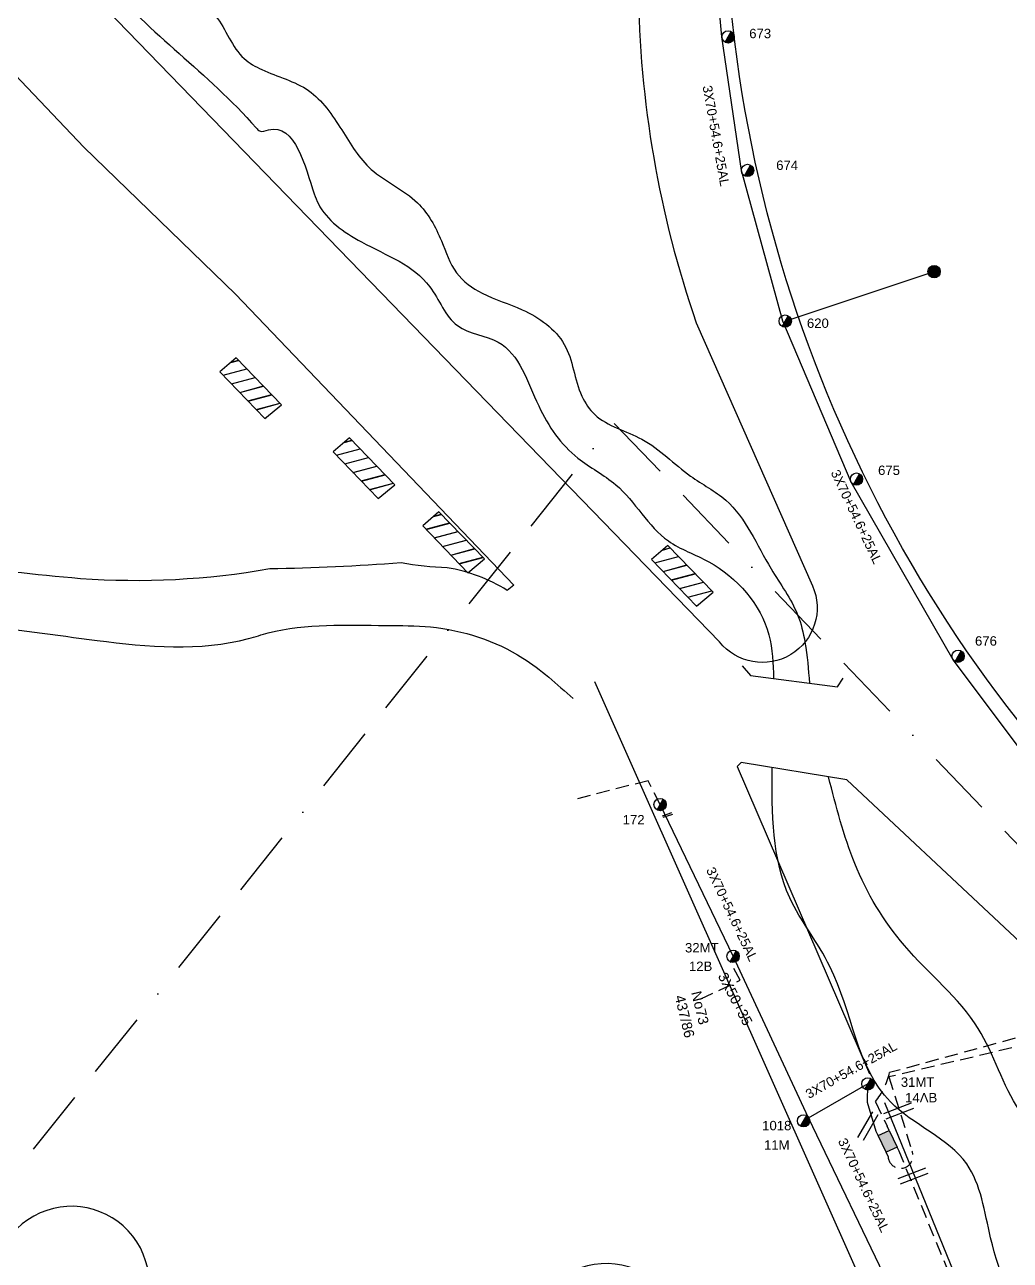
# Model space of a CAD drawing. Header units: millimetres. Extents: x 72 to 3039, y -786 to 786.
# Drawn here: x 1403.7 to 1592.4, y 281 to 517.7 of the extents above; entities that cross this region are included whole.
import ezdxf

# ---------------------------------------------------------------- set-up
doc = ezdxf.new("R2010")
doc.units = ezdxf.units.MM
doc.linetypes.add('BORDER', pattern=[44.45, 12.7, -6.35, 12.7, -6.35, 0, -6.35])
doc.linetypes.add('DASHED', pattern=[19.05, 12.7, -6.35])
for name, color, linetype in [('Link Box 4 Διευθύνσεων', 7, 'Continuous'), ('Άγνωστα', 7, 'Continuous'), ('Επιγραφές - Σχήματα', 7, 'Continuous'), ('Καλώδια ΧΤ   3x150+50AL', 7, 'DASHED'), ('Καλώδια ΧΤ   3x150AL+50CU', 7, 'DASHED'), ('Μηχανική τομή', 7, 'Continuous'), ('Στύλος Ξύλινος', 7, 'Continuous'), ('Στύλος Ξύλινος @ 1', 7, 'Continuous'), ('Στύλος ΦΜ', 7, 'Continuous'), ('Στύλος ΦΜ @ 1', 7, 'Continuous'), ('Συνεστραμμένα ΧΤ   3x70+54.6+25 AL', 7, 'SYN_LINE'), ('Τομή', 7, 'Continuous'), ('Υπόβαθρο ΔΕΗ', 7, 'Continuous')]:
    doc.layers.add(name, color=color, linetype=linetype)
doc.styles.get("Standard").update_dxf_attribs({"font": 'arial.ttf'})
doc.linetypes.add('SYN_LINE', pattern='A,0.5,-0.0001,["/\\/\\/\\/",Standard,S=0.1,R=0,X=0,Y=-0.05],-0.25', length=0.7501)

# ---------------------------------------------------------------- blocks, each defined once
blk = doc.blocks.new('ΥΠΑΡΧΩΝ ΤΣΙΜΕΝΤΕΝΙΟΣ ΣΤΥΛΟΣ')
at = {"layer": 'Στύλος ΦΜ'}
blk.add_hatch(color=7, dxfattribs=at).paths.add_polyline_path([(-1.29, -2.28, 0.574793), (2.62, 0, 0.268822), (1.3, 2.27)])
at = {"layer": 'Στύλος ΦΜ', "color": 7}
blk.add_line((-1.29, -2.28), (1.3, 2.27), dxfattribs=at)
blk.add_circle((0, 0), 2.62, dxfattribs=at)
at = {"layer": 'Στύλος ΦΜ', "flags": 4}
for tag, p in [('ΑΡΙΘΜΟΣ', (-4.68, 8.05)), ('ΤΥΠΟΣ', (-4.91, 3.03))]:
    blk.add_attdef(tag, p, '', height=4, dxfattribs=at)
blk = doc.blocks.new('LINK BOX 4 ΑΝΑΧΩΡΗΣΕΩΝ')
at = {"layer": 'Link Box 4 Διευθύνσεων', "ltscale": 40}
blk.add_hatch(color=256, dxfattribs=at).paths.add_polyline_path([(-3.54, 0), (-3.54, -4.67), (3.54, -4.67), (3.54, 0)])
for p, q in [((-3.54, 0), (-5.33, 0)), ((5.33, 0), (3.54, 0)), ((-3.54, -4.67), (-5.33, -4.67)), ((5.33, -4.67), (3.54, -4.67))]:
    blk.add_line(p, q, dxfattribs=at)
blk.add_lwpolyline([(-3.54, -4.67), (-3.54, 0), (3.54, 0), (3.54, -4.67)], close=True, dxfattribs=at)
blk = doc.blocks.new('ΥΠΑΡΧΩΝ ΞΥΛΙΝΟΣ ΣΤΥΛΟΣ')
at = {"layer": 'Στύλος Ξύλινος'}
h = blk.add_hatch(color=7, dxfattribs=at)
h.paths.add_polyline_path([(-2.62, 0, 0.270008), (-1.29, -2.28), (1.3, 2.27, 0.576266)])
h.paths.add_polyline_path([(-1.29, -2.28, 0.574793), (2.62, 0, 0.268822), (1.3, 2.27)])
at = {"layer": 'Στύλος Ξύλινος', "color": 7}
blk.add_line((-1.29, -2.28), (1.3, 2.27), dxfattribs=at)
blk.add_circle((0, 0), 2.62, dxfattribs=at)
at = {"layer": 'Στύλος Ξύλινος', "flags": 4}
for tag, p in [('ΑΡΙΘΜΟΣ', (-4.91, 8.6)), ('ΤΥΠΟΣ', (-4.85, 3.39))]:
    blk.add_attdef(tag, p, '', height=4, dxfattribs=at)
blk = doc.blocks.new('ΤΟΜΗ')
at = {"layer": 'Τομή', "ltscale": 40}
for p, q in [((-5.68, 0), (5.68, 0)), ((5.68, -2.33), (-5.68, -2.33))]:
    blk.add_line(p, q, dxfattribs=at)
blk = doc.blocks.new('ΜΗΧΑΝΙΚΗ ΤΟΜΗ')
at = {"layer": 'Μηχανική τομή', "ltscale": 40}
for p, q in [((-1.89, 0.78), (1.89, 0.78)), ((1.89, 0), (-1.89, 0))]:
    blk.add_line(p, q, dxfattribs=at)

msp = doc.modelspace()

# ---------------------------------------------------------------- hatches: boundary and pattern name
at = {"layer": 'Υπόβαθρο ΔΕΗ'}
h = msp.add_hatch(dxfattribs=at)
h.set_pattern_fill('JIS_LC_20', color=256, scale=0.1, angle=330, style=0)
h.set_pattern_definition([(15, (-82.6277, 35.9276), (-0.517638, 1.9318517), []), (15, (-82.593, 35.9076), (-0.517638, 1.9318517), [])])
h.paths.add_polyline_path([(1444.16, 453.89), (1441.05, 451.22), (1449.67, 442.25), (1452.87, 444.91)])
h = msp.add_hatch(dxfattribs=at)
h.set_pattern_fill('JIS_LC_20', color=256, scale=0.1, angle=330, style=0)
h.set_pattern_definition([(15, (-60.9397, 20.5976), (-0.517638, 1.9318517), []), (15, (-60.905, 20.5776), (-0.517638, 1.9318517), [])])
h.paths.add_polyline_path([(1465.85, 438.56), (1462.74, 435.89), (1471.36, 426.92), (1474.56, 429.58)])
h = msp.add_hatch(dxfattribs=at)
h.set_pattern_fill('JIS_LC_20', color=256, scale=0.1, angle=330, style=0)
h.set_pattern_definition([(15, (-43.802, 6.417), (-0.517638, 1.9318517), []), (15, (-43.7675, 6.397), (-0.517638, 1.9318517), [])])
h.paths.add_polyline_path([(1482.99, 424.38), (1479.87, 421.71), (1488.5, 412.74), (1491.7, 415.4)])
h = msp.add_hatch(dxfattribs=at)
h.set_pattern_fill('JIS_LC_20', color=256, scale=0.1, angle=330, style=0)
h.paths.add_polyline_path([(1526.79, 417.96), (1523.68, 415.29), (1532.3, 406.32), (1535.5, 408.99)])

# ---------------------------------------------------------------- linework, layer by layer
at = {"layer": 'Άγνωστα', "color": 2}
msp.add_lwpolyline([(1549.27, 460.94), (1577.78, 470.4)], dxfattribs=at)
at = {"layer": 'Άγνωστα', "color": 85, "linetype": 'DASHED', "ltscale": 0.2}
for points in [[(1525.31, 368.33), (1523.02, 372.89), (1508.81, 369.27)], [(1533.1, 331.09), (1540.64, 334.67), (1538.72, 338.24)]]:
    msp.add_lwpolyline(points, dxfattribs=at)
at = {"layer": 'Άγνωστα', "color": 6, "linetype": 'DASHED', "ltscale": 0.2}
msp.add_lwpolyline([(1640.08, 336.24), (1639.08, 333.81), (1658.04, 317.99), (1642.49, 298.57), (1611.19, 326.13), (1569.11, 316.15), (1573.55, 301.97, -1.192804), (1568.97, 300.92, -2.694576)], format="xyb", dxfattribs=at)
at = {"layer": 'Καλώδια ΧΤ   3x150+50AL', "color": 27, "ltscale": 0.2}
msp.add_lwpolyline([(1649.29, 338.26), (1653.37, 331.35, -0.461332), (1648.64, 324.33), (1656.87, 317.65), (1642.18, 300.26), (1611.89, 327.08, 0.305179), (1608, 327.6), (1569.27, 316.98, -0.099638), (1566.54, 311.36), (1568.78, 306.74)], format="xyb", dxfattribs=at)
at = {"layer": 'Καλώδια ΧΤ   3x150AL+50CU', "color": 85, "ltscale": 0.2}
msp.add_lwpolyline([(1550.47, 127.27, 0.167498), (1548.62, 129.54), (1546.56, 129.9), (1546.53, 132.78), (1549.32, 132.66), (1553.53, 130.94), (1556.34, 130.84), (1557.61, 130.84), (1612.23, 123.49, 0.418036), (1626.16, 134.26, -0.105438), (1628.31, 140.51, -0.435561), (1630.56, 144.15), (1634.08, 146.19), (1633.81, 147.59, 0.651096), (1631.18, 155.18), (1571.08, 301.93)], format="xyb", dxfattribs=at)
at = {"layer": 'Συνεστραμμένα ΧΤ   3x70+54.6+25 AL', "color": 2, "ltscale": 20}
msp.add_lwpolyline([(1607.14, 361.74), (1581.43, 396.03), (1561.9, 430.07), (1548.79, 460.94), (1540.89, 489.8), (1537.15, 515.37), (1535.28, 535.85), (1534.12, 565.03), (1536.11, 586.78), (1541.27, 612.05), (1527.02, 622.19)], dxfattribs=at)
at = {"layer": 'Συνεστραμμένα ΧΤ   3x70+54.6+25 AL', "color": 85, "ltscale": 20}
msp.add_lwpolyline([(1583.4, 242.65), (1569.78, 275), (1553.72, 308.33), (1539.3, 339.26), (1525.31, 368.33)], dxfattribs=at)
at = {"layer": 'Συνεστραμμένα ΧΤ   3x70+54.6+25 AL', "color": 85, "ltscale": 15}
msp.add_lwpolyline([(1566.68, 305.73), (1565, 311.27), (1565.11, 314.82), (1552.8, 307.75)], dxfattribs=at)
at = {"layer": 'Υπόβαθρο ΔΕΗ'}
msp.add_lwpolyline([(1436.96, 583.1), (1521.14, 524.84, 0.080782), (1532.23, 460.63), (1554.49, 410.23, -0.880118), (1536.72, 399.5), (1405.2, 535.25), (1405.2, 535.25)], format="xyb", close=True, dxfattribs=at)
for points in [[(1675.29, 390.44), (1635.92, 341.85, -0.204631), (1538.56, 524.44), (1600.73, 530.49, 0.185276), (1675.29, 390.44, 0.883462)], [(1313.86, 417.41), (1343.72, 454.72), (1365.18, 483.54), (1390.93, 519.53), (1414.99, 494.27), (1444.04, 466.09), (1497.34, 410.36), (1496.05, 409.35, 0.100299), (1484.58, 413.67, -0.038248), (1475.72, 414.61, -0.013969), (1450.59, 413.45, -0.06125), (1414.33, 411.58, -0.02181), (1362.92, 418.38, 0.061432), (1326.4, 419.65, 0.078816), (1313.86, 417.41, -1.607532)], [(1512.74, 391.87), (1622.86, 144.28, -0.498389), (1610.73, 128.01), (1528.28, 139.02, -0.205866), (1522.88, 142.25), (1463.82, 216.06, -0.384999), (1464.26, 223.44), (1505.58, 253.46, 6.284716), (1500.43, 261.31), (1458.47, 230.1, -0.357908), (1452.74, 230.38), (1423.5, 266.37, 1.787303), (1398.68, 271.43), (1301.48, 152.02), (1206.73, -201.82)], [(1912.77, -92.84), (1811.32, -10.35), (1793.95, 14.66), (1786.14, 32.84), (1769.4, 61.49), (1759.83, 76.42), (1734.57, 110.35), (1713.39, 133.78), (1693.09, 154.57, 0.345717), (1674.29, 157.05), (1655.63, 146.96, 0.248317), (1634.79, 148.29), (1568.35, 311.22)]]:
    msp.add_lwpolyline(points, format="xyb", dxfattribs=at)
for points in [[(1444.16, 453.89), (1441.05, 451.22), (1449.67, 442.25), (1452.87, 444.91), (1444.16, 453.89)], [(1465.85, 438.56), (1462.74, 435.89), (1471.36, 426.92), (1474.56, 429.58), (1465.85, 438.56)], [(1482.99, 424.38), (1479.87, 421.71), (1488.5, 412.74), (1491.7, 415.4), (1482.99, 424.38)], [(1526.79, 417.96), (1523.68, 415.29), (1532.3, 406.32), (1535.5, 408.99), (1526.79, 417.96)], [(1541.02, 394.88), (1542.64, 393.07), (1559.26, 390.87), (1560.36, 392.55)], [(1648.84, 225.01), (1648.84, 225.01), (1677.73, 263.79), (1561.07, 373.04), (1540.87, 376.4), (1540.1, 375.6), (1565.38, 316.75)]]:
    msp.add_lwpolyline(points, dxfattribs=at)
at = {"layer": 'Υπόβαθρο ΔΕΗ', "color": 1, "linetype": 'BORDER', "lineweight": 30, "flags": 128}
msp.add_lwpolyline([(1161.32, -307.88), (1183.99, -216.79), (1288.48, 155.79), (1516.42, 441.46), (1607.46, 346.35), (1770.62, 216.28), (2064.96, -1.2)], dxfattribs=at)
at = {"layer": 'Υπόβαθρο ΔΕΗ'}
for points in [[(1408.77, 540.63), (1416.61, 535.36), (1424.86, 528.59), (1440.23, 519.36), (1445.69, 511.21), (1449.07, 509.1), (1458.03, 505.08), (1464.36, 497.55), (1470.01, 490), (1478.87, 483.6), (1483.45, 476.28), (1486.34, 470.2), (1491.27, 466.26), (1498.94, 463.1), (1506.98, 456.47), (1510.36, 446.55), (1512.82, 443.03), (1521.85, 438.3), (1531.14, 431.26), (1537.9, 426.62), (1546.57, 413.49), (1551.65, 404.66), (1553.06, 399.42), (1553.91, 391.58)], [(1405.2, 535.25), (1410.78, 534.07), (1418.88, 526.4), (1448.02, 497.91), (1448.65, 497.35), (1450.34, 497.56), (1459.12, 485.31), (1459.89, 483.42), (1468.16, 476.09), (1481.23, 467.52), (1486.54, 460.06), (1494.33, 456.89), (1502.08, 444.69), (1509.58, 434.68), (1516.84, 429.59), (1526.9, 418.83), (1534.64, 414.83), (1546.14, 400.81), (1547.05, 392.49)], [(1297.27, 396.21), (1301.78, 401.2), (1315.98, 406.57), (1326.63, 408.2), (1346.87, 408.87), (1360.71, 407.24), (1368.77, 406.57), (1382.52, 404.07), (1393.65, 402.82), (1417.53, 399.76), (1446.55, 400.14), (1450.3, 401.2), (1472.84, 402.63), (1481.38, 402.35), (1499.03, 396.4), (1508.65, 388.62)], [(1913.39, -91.84), (1910.67, -87.13), (1901.72, -78.39), (1890.07, -61.02), (1871.96, -46.98), (1848.42, -26.03), (1819.68, 5.53), (1810.61, 13.68), (1802.29, 30.22), (1769.72, 65.89), (1761.47, 76.97), (1756.27, 88.1), (1746.69, 99.13), (1739.6, 112.79), (1714.41, 144), (1681.91, 181.48), (1642.93, 212.01), (1639.44, 221.59), (1626.4, 231.1), (1605.9, 244.83), (1595.89, 264.84), (1588.6, 285.36), (1584.02, 299.5), (1569.42, 311.36), (1557.84, 337.31), (1550.14, 350.46), (1546.77, 375.41)], [(1919.55, -81.8), (1917, -79.66), (1915.11, -70.97), (1906.19, -67.42), (1890, -46.9), (1866.66, -27.71), (1848.08, -9.69), (1840.66, 3.49), (1828.74, 10.75), (1824.18, 17.97), (1819.27, 34.38), (1809.32, 44.49), (1810.59, 42.11), (1807.71, 40.95), (1803.83, 42.44), (1793.86, 55.73), (1776.39, 74.37), (1769.57, 87.77), (1755.2, 103.48), (1749.49, 114.83), (1748.49, 115.31), (1747.46, 114.35), (1744.52, 115.99), (1732.2, 137.7), (1731.62, 137.68), (1731.13, 136.13), (1720.56, 147.22), (1716.84, 152.55), (1713.49, 160.39), (1705.21, 170.66), (1697.69, 179.47), (1672.22, 204.18), (1662.12, 208.28), (1638.84, 233.9), (1628.31, 253.61), (1618.8, 257.87), (1610.3, 266.09), (1607.03, 282.53), (1603.46, 297.89), (1594.15, 309.71), (1586.24, 325.43), (1572.1, 341.31), (1562.61, 357.02), (1557.58, 373.62)]]:
    msp.add_spline(points, degree=3, dxfattribs=at)

# ---------------------------------------------------------------- block references
at = {"layer": 'Link Box 4 Διευθύνσεων', "xscale": 0.5000000000000095, "yscale": 0.5000000000000095, "zscale": 0.5000000000000095, "rotation": 295.4793788052136}
msp.add_blockref('LINK BOX 4 ΑΝΑΧΩΡΗΣΕΩΝ', (1569.93, 304.33), dxfattribs=at)
at = {"layer": 'Μηχανική τομή', "xscale": 0.4999999999996562, "yscale": 0.4999999999996562, "zscale": 0.4999999999996562, "rotation": 18.62120344592566}
msp.add_blockref('ΜΗΧΑΝΙΚΗ ΤΟΜΗ', (1526.77, 366.13), dxfattribs=at)
at = {"layer": 'Στύλος Ξύλινος @ 1', "ltscale": 40, "xscale": 0.4499999999998181, "yscale": 0.4499999999998181, "zscale": 0.4499999999998181}
msp.add_blockref('ΥΠΑΡΧΩΝ ΞΥΛΙΝΟΣ ΣΤΥΛΟΣ', (1577.78, 470.4), dxfattribs=at)
at = {"layer": 'Στύλος ΦΜ @ 1', "ltscale": 40}
ref = msp.add_blockref('ΥΠΑΡΧΩΝ ΤΣΙΜΕΝΤΕΝΙΟΣ ΣΤΥΛΟΣ', (1538.33, 515.37), dxfattribs=dict(at, xscale=0.4499999999998181, yscale=0.4499999999998181, zscale=0.4499999999998181))
ref.add_attrib('ΑΡΙΘΜΟΣ', '673', (1542.38, 515.12), dxfattribs={"layer": 'Στύλος ΦΜ', "height": 1.8, "flags": 4})
ref = msp.add_blockref('ΥΠΑΡΧΩΝ ΤΣΙΜΕΝΤΕΝΙΟΣ ΣΤΥΛΟΣ', (1542.06, 489.8), dxfattribs=dict(at, xscale=0.4499999999998181, yscale=0.4499999999998181, zscale=0.4499999999998181))
ref.add_attrib('ΑΡΙΘΜΟΣ', '674', (1547.55, 489.89), dxfattribs={"layer": 'Στύλος ΦΜ', "height": 1.8, "flags": 4})
ref = msp.add_blockref('ΥΠΑΡΧΩΝ ΤΣΙΜΕΝΤΕΝΙΟΣ ΣΤΥΛΟΣ', (1549.27, 460.94), dxfattribs=dict(at, xscale=0.4499999999998181, yscale=0.4499999999998181, zscale=0.4499999999998181))
ref.add_attrib('ΑΡΙΘΜΟΣ', '620', (1553.43, 459.63), dxfattribs={"layer": 'Στύλος ΦΜ', "height": 1.8, "flags": 4})
ref = msp.add_blockref('ΥΠΑΡΧΩΝ ΤΣΙΜΕΝΤΕΝΙΟΣ ΣΤΥΛΟΣ', (1562.92, 430.66), dxfattribs=dict(at, xscale=0.4499999999998181, yscale=0.4499999999998181, zscale=0.4499999999998181))
ref.add_attrib('ΑΡΙΘΜΟΣ', '675', (1567.05, 431.46), dxfattribs={"layer": 'Στύλος ΦΜ', "height": 1.8, "flags": 4})
ref = msp.add_blockref('ΥΠΑΡΧΩΝ ΤΣΙΜΕΝΤΕΝΙΟΣ ΣΤΥΛΟΣ', (1582.37, 396.74), dxfattribs=dict(at, xscale=0.4499999999998181, yscale=0.4499999999998181, zscale=0.4499999999998181))
ref.add_attrib('ΑΡΙΘΜΟΣ', '676', (1585.61, 398.77), dxfattribs={"layer": 'Στύλος ΦΜ', "height": 1.8, "flags": 4})
ref = msp.add_blockref('ΥΠΑΡΧΩΝ ΤΣΙΜΕΝΤΕΝΙΟΣ ΣΤΥΛΟΣ', (1525.31, 368.33), dxfattribs=dict(at, xscale=0.4499999999998181, yscale=0.4499999999998181, zscale=0.4499999999998181))
ref.add_attrib('ΑΡΙΘΜΟΣ', '172', (1518.15, 364.52), dxfattribs={"layer": 'Στύλος ΦΜ', "height": 1.8, "flags": 4})
ref = msp.add_blockref('ΥΠΑΡΧΩΝ ΤΣΙΜΕΝΤΕΝΙΟΣ ΣΤΥΛΟΣ', (1539.3, 339.26), dxfattribs=dict(at, xscale=0.4499999999998181, yscale=0.4499999999998181, zscale=0.4499999999998181))
ref.add_attrib('ΤΥΠΟΣ', '12B', (1530.84, 336.45), dxfattribs={"layer": 'Στύλος ΦΜ', "height": 1.8, "flags": 4})
ref.add_attrib('ΑΡΙΘΜΟΣ', '32MT', (1530.09, 340), dxfattribs={"layer": 'Στύλος ΦΜ', "height": 1.8, "flags": 4})
ref = msp.add_blockref('ΥΠΑΡΧΩΝ ΤΣΙΜΕΝΤΕΝΙΟΣ ΣΤΥΛΟΣ', (1565.1, 314.82), dxfattribs=dict(at, xscale=0.4499999999998181, yscale=0.4499999999998181, zscale=0.4499999999998181))
ref.add_attrib('ΤΥΠΟΣ', '14ΛΒ', (1572.23, 311.29), dxfattribs={"layer": 'Στύλος ΦΜ', "height": 1.8, "flags": 4})
ref.add_attrib('ΑΡΙΘΜΟΣ', '31ΜΤ', (1571.41, 314.26), dxfattribs={"layer": 'Στύλος ΦΜ', "height": 1.8, "flags": 4})
ref = msp.add_blockref('ΥΠΑΡΧΩΝ ΤΣΙΜΕΝΤΕΝΙΟΣ ΣΤΥΛΟΣ', (1552.8, 307.75), dxfattribs=dict(at, xscale=0.4499999999998181, yscale=0.4499999999998181, zscale=0.4499999999998181))
ref.add_attrib('ΤΥΠΟΣ', '11M', (1545.22, 302.23), dxfattribs={"layer": 'Στύλος ΦΜ', "height": 1.8, "flags": 4})
ref.add_attrib('ΑΡΙΘΜΟΣ', '1018', (1544.86, 305.94), dxfattribs={"layer": 'Στύλος ΦΜ', "height": 1.8, "flags": 4})
at = {"layer": 'Τομή'}
for p, xscale, yscale, zscale, rotation in [((1570.78, 310.2), 0.4999999999999565, 0.4999999999999565, 0.4999999999999565, 20.94551104870425), ((1564.6, 307), 0.4999999999999432, 0.4999999999999432, 0.4999999999999432, 59.75535050690609), ((1573.52, 297.73), 0.4999999999999565, 0.4999999999999565, 0.4999999999999565, 20.94551104870425)]:
    msp.add_blockref('ΤΟΜΗ', p, dxfattribs=dict(at, xscale=xscale, yscale=yscale, zscale=zscale, rotation=rotation))

# ---------------------------------------------------------------- texts
at = {"layer": 'Άγνωστα', "insert": (1538.05, 336.41), "char_height": 1.8, "width": 23.5192, "attachment_point": 1, "rotation": 297.4487}
msp.add_mtext('{\\H1.083x;3X50+35}', dxfattribs=at)
at = {"layer": 'Επιγραφές - Σχήματα', "insert": (1533.15, 332.8), "char_height": 1.8, "width": 23.5192, "attachment_point": 1, "rotation": 283.7117}
msp.add_mtext('{\\H1.083x;No73\\P437/86}', dxfattribs=at)
at = {"layer": 'Συνεστραμμένα ΧΤ   3x70+54.6+25 AL', "char_height": 1.8, "width": 16.2172, "attachment_point": 1}
for insert, rotation in [((1535.21, 506.21), 280.112), ((1559.57, 432.69), 295.205), ((1535.71, 356.57), 295.2834), ((1552.93, 313.48), 29.3904), ((1560.95, 304.67), 295.2834)]:
    msp.add_mtext('3X70+54.6+25AL', dxfattribs=dict(at, insert=insert, rotation=rotation))

doc.saveas('drawing.dxf')
